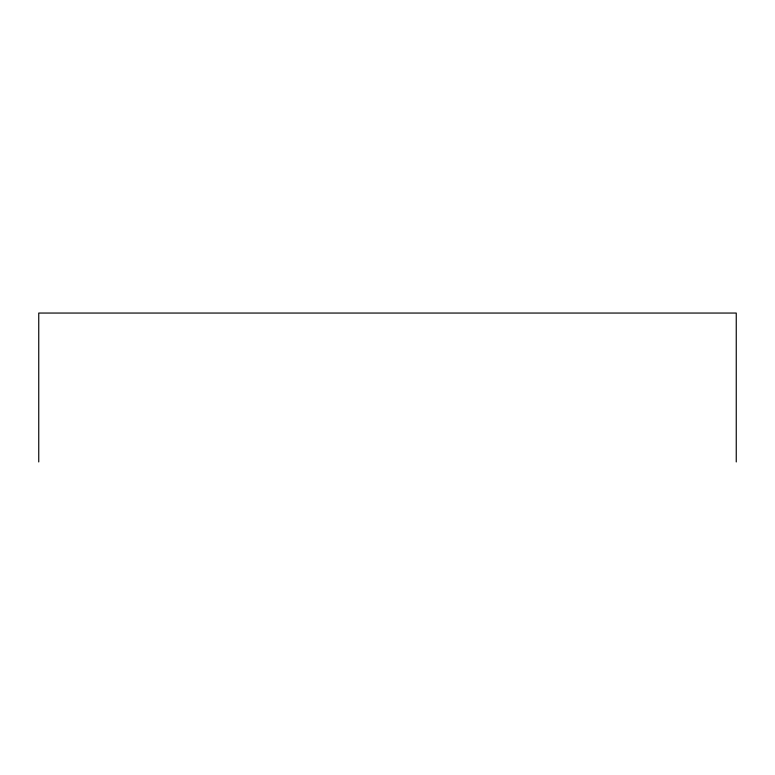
<?xml version="1.0" encoding="UTF-8"?>
<svg xmlns="http://www.w3.org/2000/svg" width="775" height="775" viewBox="0 0 775 775"><rect width="100%" height="100%" fill="white"/><g stroke="black" fill="none" stroke-linecap="round" stroke-linejoin="round"><path stroke-width="1.16" d="M736.25 461.948L736.25 313.052L38.75 313.052L38.75 461.948"/></g></svg>
